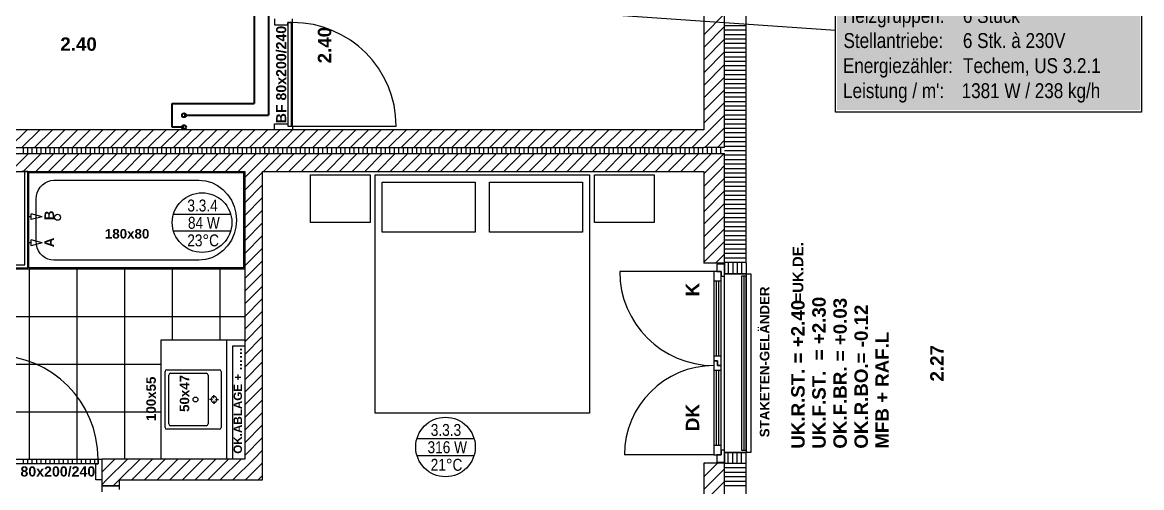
# Model space of a CAD drawing. Extents: x -13068 to 19137, y -13507 to 12485.
# Drawn here: x 3680 to 13067, y 1390 to 5296 of the extents above; entities that cross this region are included whole.
import ezdxf
from ezdxf.lldxf.tags import DXFTag

# ---------------------------------------------------------------- set-up
doc = ezdxf.new("R2010")
doc.units = 0
doc.header["$LTSCALE"] = 50
doc.layers.get('0').update_dxf_attribs({"lineweight": 18})
for name, color, linetype, lineweight, true_color in [('A04_1.OGHaus 7$0$010 Aussenwände', 9, 'Continuous', 25, 0x808080), ('A04_1.OGHaus 7$0$010 Aussenwände Bauteilschraffuren', 9, 'Continuous', 25, 0x808080), ('A04_1.OGHaus 7$0$010 Aussenwände Schichttrennlinien', 9, 'Continuous', 25, 0x808080), ('A04_1.OGHaus 7$0$010 Fenster', 9, 'Continuous', 25, 0x808080), ('A04_1.OGHaus 7$0$010 Türen', 9, 'Continuous', 25, 0x808080), ('A04_1.OGHaus 7$0$015 Innenwände', 9, 'Continuous', 25, 0x808080), ('A04_1.OGHaus 7$0$015 Innenwände Bauteilschraffuren', 9, 'Continuous', 25, 0x808080), ('A04_1.OGHaus 7$0$015 Innenwände Schichttrennlinien', 9, 'Continuous', 25, 0x808080), ('A04_1.OGHaus 7$0$060 Möbel Einbau', 9, 'Continuous', 25, 0x808080), ('A04_1.OGHaus 7$0$065 Möbel Einrichtung', 9, 'Continuous', 25, 0x808080), ('A04_1.OGHaus 7$0$090 Schraffuren', 9, 'Continuous', 25, 0x808080), ('A04_1.OGHaus 7$0$155 Beschriftungen Projekt', 9, 'Continuous', 25, 0x808080), ('H-RAUMNUMMERN', 240, 'Continuous', 25, 0xff003f), ('H-RL', 7, 'STRICHLINIE2', 35, 0x7f9fff), ('H-TEXT', 240, 'Continuous', 25, 0xff003f), ('H-VL', 240, 'Continuous', 35, 0xff003f), ('MRI XREF', 9, 'Continuous', 25, 0x808080)]:
    doc.layers.add(name, color=color, linetype=linetype, lineweight=lineweight, true_color=true_color)
doc.styles.add('MRI', font='ARIALN.TTF')
doc.styles.get("Standard").update_dxf_attribs({"font": 'ARIALN.TTF'})
tags = doc.linetypes.add('HIDDEN', pattern=[0.375, 0.25, -0.125]).pattern_tags.tags
tags[6:7] = [DXFTag(74, 4), DXFTag(75, 0), DXFTag(340, '0'), DXFTag(46, 1.0), DXFTag(50, 0.0), DXFTag(44, 0.0), DXFTag(45, 0.0)]
tags[4:5] = [DXFTag(74, 4), DXFTag(75, 0), DXFTag(340, '0'), DXFTag(46, 1.0), DXFTag(50, 0.0), DXFTag(44, 0.0), DXFTag(45, 0.0)]
tags = doc.linetypes.add('STRICHLINIE2', pattern=[0.75, 0.5, -0.25]).pattern_tags.tags
tags[6:7] = [DXFTag(74, 4), DXFTag(75, 0), DXFTag(340, '0'), DXFTag(46, 1.0), DXFTag(50, 0.0), DXFTag(44, 0.0), DXFTag(45, 0.0)]
tags[4:5] = [DXFTag(74, 4), DXFTag(75, 0), DXFTag(340, '0'), DXFTag(46, 1.0), DXFTag(50, 0.0), DXFTag(44, 0.0), DXFTag(45, 0.0)]

# ---------------------------------------------------------------- blocks, each defined once
blk = doc.blocks.new('Blockreferenz-A0MMLJN3LK', base_point=(-11667.3, -13506.6))
at = {"layer": 'A04_1.OGHaus 7$0$010 Aussenwände', "color": 0, "linetype": 'ByBlock', "lineweight": -2}
for p, q in [((9395, 6725), (9395, 4395)), ((9750, 3275), (9750, 6725)), ((9395, 4045), (9395, 3275)), ((9505, 3275), (9395, 3275)), ((9570, 3275), (9505, 3275)), ((9570, 3275), (9570, 3185)), ((9570, 3185), (9570, 3275)), ((9750, 3275), (9750, 3185)), ((9750, 3185), (9570, 3185)), ((9750, 3165), (9710, 3165)), ((9710, 3165), (9710, 1705)), ((9730, 3165), (9730, 1705)), ((9750, 1705), (9750, 3165)), ((9710, 1705), (9750, 1705)), ((9570, 1595), (9570, 1685)), ((9750, 1685), (9570, 1685)), ((9570, 1685), (9570, 1595)), ((9750, 1595), (9750, 1685)), ((9505, 1595), (9395, 1595)), ((9395, 1595), (9395, 475)), ((9570, 1595), (9505, 1595)), ((9750, 325), (9750, 1595))]:
    blk.add_line(p, q, dxfattribs=at)
at = {"layer": 'A04_1.OGHaus 7$0$010 Aussenwände Bauteilschraffuren', "color": 0, "linetype": 'ByBlock', "lineweight": -2}
for p, q in [((9395, 5191.7), (9570, 5366.7)), ((9395, 5085.7), (9570, 5260.7)), ((9750, 5267.8), (9570, 5267.8)), ((9750, 5230.3), (9570, 5230.3)), ((9750, 5192.8), (9570, 5192.8)), ((9395, 4979.6), (9570, 5154.6)), ((9750, 5155.3), (9570, 5155.3)), ((9750, 5117.8), (9570, 5117.8)), ((9750, 5080.3), (9570, 5080.3)), ((9395, 4873.5), (9570, 5048.5)), ((9750, 5042.8), (9570, 5042.8)), ((9750, 5005.3), (9570, 5005.3)), ((9395, 4767.5), (9570, 4942.5)), ((9750, 4967.8), (9570, 4967.8)), ((9750, 4930.3), (9570, 4930.3)), ((9750, 4892.8), (9570, 4892.8)), ((9395, 4661.4), (9570, 4836.4)), ((9750, 4855.3), (9570, 4855.3)), ((9750, 4817.8), (9570, 4817.8)), ((9395, 4555.3), (9570, 4730.3)), ((9750, 4780.3), (9570, 4780.3)), ((9750, 4742.8), (9570, 4742.8)), ((9750, 4705.3), (9570, 4705.3)), ((9395, 4449.3), (9570, 4624.3)), ((9750, 4667.8), (9570, 4667.8)), ((9750, 4630.3), (9570, 4630.3)), ((9446.8, 4395), (9570, 4518.2)), ((9750, 4592.8), (9570, 4592.8)), ((9750, 4555.3), (9570, 4555.3)), ((9750, 4517.8), (9570, 4517.8)), ((9552.9, 4395), (9570, 4412.1)), ((9750, 4480.3), (9570, 4480.3)), ((9750, 4442.8), (9570, 4442.8)), ((9395, 4343.2), (9446.8, 4395)), ((9402.9, 4245), (9552.9, 4395)), ((9750, 4405.3), (9570, 4405.3)), ((9750, 4367.8), (9570, 4367.8)), ((9750, 4330.3), (9570, 4330.3)), ((9425.7, 4195), (9425.7, 4245)), ((9463.2, 4195), (9463.2, 4245)), ((9500.7, 4195), (9500.7, 4245)), ((9508.9, 4245), (9570, 4306.1)), ((9538.2, 4195), (9538.2, 4245)), ((9750, 4292.8), (9570, 4292.8)), ((9750, 4255.3), (9570, 4255.3)), ((9395, 4131.1), (9458.9, 4195)), ((9415, 4045), (9565, 4195)), ((9750, 4217.8), (9570, 4217.8)), ((9750, 4180.3), (9570, 4180.3)), ((9750, 4142.8), (9570, 4142.8)), ((9395, 4025), (9415, 4045)), ((9395, 3918.9), (9521.1, 4045)), ((9521.1, 4045), (9570, 4093.9)), ((9750, 4105.3), (9570, 4105.3)), ((9750, 4067.8), (9570, 4067.8)), ((9395, 3812.9), (9570, 3987.9)), ((9750, 4030.3), (9570, 4030.3)), ((9750, 3992.8), (9570, 3992.8)), ((9750, 3955.3), (9570, 3955.3)), ((9395, 3706.8), (9570, 3881.8)), ((9750, 3917.8), (9570, 3917.8)), ((9750, 3880.3), (9570, 3880.3)), ((9395, 3600.7), (9570, 3775.7)), ((9750, 3842.8), (9570, 3842.8)), ((9750, 3805.3), (9570, 3805.3)), ((9750, 3767.8), (9570, 3767.8)), ((9395, 3494.7), (9570, 3669.7)), ((9750, 3730.3), (9570, 3730.3)), ((9750, 3692.8), (9570, 3692.8)), ((9750, 3655.3), (9570, 3655.3)), ((9750, 3617.8), (9570, 3617.8)), ((9750, 3580.3), (9570, 3580.3)), ((9395, 3388.6), (9570, 3563.6)), ((9750, 3542.8), (9570, 3542.8)), ((9750, 3505.3), (9570, 3505.3)), ((9395, 3282.5), (9570, 3457.5)), ((9750, 3467.8), (9570, 3467.8)), ((9750, 3430.3), (9570, 3430.3)), ((9750, 3392.8), (9570, 3392.8)), ((9493.5, 3275), (9570, 3351.5)), ((9750, 3355.3), (9570, 3355.3)), ((9750, 3317.8), (9570, 3317.8)), ((9750, 3280.3), (9570, 3280.3)), ((9600, 3275), (9600, 3185)), ((9637.5, 3275), (9637.5, 3185)), ((9675, 3275), (9675, 3185)), ((9712.5, 3275), (9712.5, 3185)), ((9600, 1595), (9600, 1685)), ((9637.5, 1595), (9637.5, 1685)), ((9675, 1595), (9675, 1685)), ((9712.5, 1595), (9712.5, 1685)), ((9395, 1585.5), (9404.5, 1595)), ((9395, 1479.4), (9510.6, 1595)), ((9395, 1373.4), (9570, 1548.4)), ((9750, 1592.8), (9570, 1592.8)), ((9750, 1555.3), (9570, 1555.3)), ((9750, 1517.8), (9570, 1517.8)), ((9395, 1267.3), (9570, 1442.3)), ((9750, 1480.3), (9570, 1480.3)), ((9750, 1442.8), (9570, 1442.8)), ((9750, 1405.3), (9570, 1405.3))]:
    blk.add_line(p, q, dxfattribs=at)
at = {"layer": 'A04_1.OGHaus 7$0$010 Aussenwände Schichttrennlinien', "color": 0, "linetype": 'ByBlock', "lineweight": -2}
for p, q in [((9570, 4395), (9570, 6725)), ((9570, 4245), (9570, 4395)), ((9570, 4245), (9395, 4245)), ((9395, 4195), (9570, 4195)), ((9570, 4045), (9570, 4195)), ((9570, 3275), (9570, 4045)), ((9570, 3185), (9750, 3185)), ((9570, 1685), (9750, 1685)), ((9570, 325), (9570, 1595))]:
    blk.add_line(p, q, dxfattribs=at)
at = {"layer": 'A04_1.OGHaus 7$0$010 Aussenwände Schichttrennlinien', "color": 0, "lineweight": -2}
for p, q in [((9570, 3275), (9570, 3275)), ((9570, 1595), (9570, 1595))]:
    blk.add_line(p, q, dxfattribs=at)
at = {"layer": 'A04_1.OGHaus 7$0$010 Fenster', "color": 0, "linetype": 'ByBlock', "lineweight": -2}
for p, q in [((9480, 3205), (8690, 3205)), ((9540, 3205), (9480, 3205)), ((9480, 3205), (9480, 3125)), ((9570, 3275), (9505, 3275)), ((9505, 3265), (9505, 3205)), ((9570, 3265), (9505, 3265)), ((9505, 3205), (9540, 3205)), ((9540, 3205), (9540, 3165)), ((9540, 3125), (9540, 3205)), ((9570, 3185), (9570, 3275)), ((9570, 3165), (9570, 3265)), ((9480, 3125), (9480, 2495)), ((9480, 3125), (9540, 3125)), ((9500, 3125), (9500, 2495)), ((9520, 2495), (9520, 3125)), ((9540, 3165), (9570, 3165)), ((9540, 2495), (9540, 3125)), ((9570, 1705), (9570, 3165)), ((9750, 3185), (9750, 1685)), ((9750, 3185), (9790, 3185)), ((9790, 3185), (9790, 1685)), ((9540, 2495), (9480, 2495)), ((9480, 2495), (9480, 2455)), ((9480, 2455), (9510, 2455)), ((9510, 2455), (9480, 2455)), ((9480, 2455), (9480, 2375)), ((9510, 2455), (9510, 2415)), ((9510, 2415), (9510, 2455)), ((9540, 2415), (9540, 2495)), ((9480, 2375), (9480, 1745)), ((9480, 2375), (9540, 2375)), ((9500, 2375), (9500, 1745)), ((9510, 2415), (9540, 2415)), ((9540, 2415), (9510, 2415)), ((9520, 1745), (9520, 2375)), ((9540, 2375), (9540, 2415)), ((9540, 1745), (9540, 2375)), ((9540, 1745), (9480, 1745)), ((9480, 1745), (9480, 1665)), ((9540, 1665), (9540, 1745)), ((9570, 1705), (9540, 1705)), ((9540, 1705), (9540, 1665)), ((9570, 1605), (9570, 1705)), ((9480, 1665), (8730, 1665)), ((9480, 1665), (9540, 1665)), ((9540, 1665), (9505, 1665)), ((9505, 1665), (9505, 1605)), ((9505, 1605), (9570, 1605)), ((9570, 1685), (9570, 1595)), ((9790, 1685), (9750, 1685)), ((9570, 1595), (9505, 1595))]:
    blk.add_line(p, q, dxfattribs=at)
for centre, major_axis in [((9480, 3205), (-790, 0)), ((9480, 1665), (0, 750))]:
    blk.add_ellipse(centre, major_axis=major_axis, ratio=1, start_param=0, end_param=1.570796, dxfattribs=at)
at = {"layer": 'A04_1.OGHaus 7$0$010 Türen', "color": 0, "linetype": 'ByBlock', "lineweight": -2}
for p, q in [((5795, 5325), (5795, 5275)), ((5795, 5275), (5905, 5275)), ((5905, 5275), (5905, 5295)), ((5905, 5295), (5945, 5295)), ((5945, 5295), (5905, 5295)), ((5905, 5295), (5905, 4425)), ((5945, 5295), (5945, 5325)), ((5945, 4425), (5945, 5295)), ((5795, 4395), (5795, 4445)), ((5795, 4445), (5905, 4445)), ((5905, 4445), (5905, 4425)), ((5905, 4425), (5945, 4425)), ((5905, 4425), (5945, 4425)), ((5945, 4425), (5945, 4395)), ((5945, 4425), (6815, 4425)), ((5945, 4395), (5795, 4395)), ((5945, 4395), (5795, 4395)), ((3445, 1630), (4315, 1630)), ((4315, 1590), (4315, 1630)), ((4315, 1630), (4345, 1630)), ((4315, 1630), (4315, 1590)), ((4345, 1630), (4345, 1455)), ((4345, 1630), (4345, 1455)), ((4315, 1590), (3445, 1590)), ((4295, 1455), (4295, 1590)), ((4295, 1590), (4315, 1590)), ((4345, 1455), (4295, 1455)), ((4345, 1405), (4345, 1355)), ((4495, 1405), (4345, 1405)), ((4345, 1405), (4495, 1405)), ((4495, 1375), (4495, 1405))]:
    blk.add_line(p, q, dxfattribs=at)
for centre in [(5945, 4425), (3445, 1630)]:
    blk.add_ellipse(centre, major_axis=(870, 0), ratio=1, start_param=0, end_param=1.570796, dxfattribs=at)
at = {"layer": 'A04_1.OGHaus 7$0$015 Innenwände', "color": 0, "linetype": 'ByBlock', "lineweight": -2}
for p, q in [((5795, 4395), (2545, 4395)), ((5945, 4395), (5795, 4395)), ((9395, 4395), (5945, 4395)), ((2545, 4045), (5545, 4045)), ((3700, 4045), (3675, 4045)), ((3725, 4045), (3700, 4045)), ((3725, 3235), (3725, 4045)), ((5545, 4045), (5545, 1630)), ((5695, 1630), (5695, 4045)), ((5695, 4045), (9395, 4045)), ((3445, 3235), (3725, 3235)), ((4345, 1630), (4345, 1455)), ((5545, 1630), (4345, 1630)), ((5695, 1455), (5695, 1630)), ((4345, 1455), (4345, 1405)), ((4495, 1455), (5695, 1455)), ((4495, 1405), (4495, 1455)), ((4345, 1405), (4495, 1405))]:
    blk.add_line(p, q, dxfattribs=at)
at = {"layer": 'A04_1.OGHaus 7$0$015 Innenwände Bauteilschraffuren', "color": 0, "linetype": 'ByBlock', "lineweight": -2}
for p, q in [((5938.2, 4425), (5938.2, 5295)), ((3569.2, 4245), (3719.2, 4395)), ((3675.3, 4245), (3825.3, 4395)), ((3781.4, 4245), (3931.4, 4395)), ((3887.4, 4245), (4037.4, 4395)), ((3993.5, 4245), (4143.5, 4395)), ((4099.6, 4245), (4249.6, 4395)), ((4205.6, 4245), (4355.6, 4395)), ((4311.7, 4245), (4461.7, 4395)), ((4417.8, 4245), (4567.8, 4395)), ((4523.8, 4245), (4673.8, 4395)), ((4629.9, 4245), (4779.9, 4395)), ((4736, 4245), (4886, 4395)), ((4842, 4245), (4992, 4395)), ((4948.1, 4245), (5098.1, 4395)), ((5054.2, 4245), (5204.2, 4395)), ((5160.2, 4245), (5310.2, 4395)), ((5266.3, 4245), (5416.3, 4395)), ((5372.4, 4245), (5522.4, 4395)), ((5478.4, 4245), (5628.4, 4395)), ((5584.5, 4245), (5734.5, 4395)), ((5690.5, 4245), (5840.5, 4395)), ((5796.6, 4245), (5946.6, 4395)), ((5902.7, 4245), (6052.7, 4395)), ((6008.7, 4245), (6158.7, 4395)), ((6114.8, 4245), (6264.8, 4395)), ((6220.9, 4245), (6370.9, 4395)), ((6326.9, 4245), (6476.9, 4395)), ((6433, 4245), (6583, 4395)), ((6539.1, 4245), (6689.1, 4395)), ((6645.1, 4245), (6795.1, 4395)), ((6751.2, 4245), (6901.2, 4395)), ((6857.3, 4245), (7007.3, 4395)), ((6963.3, 4245), (7113.3, 4395)), ((7069.4, 4245), (7219.4, 4395)), ((7175.5, 4245), (7325.5, 4395)), ((7281.5, 4245), (7431.5, 4395)), ((7387.6, 4245), (7537.6, 4395)), ((7493.7, 4245), (7643.7, 4395)), ((7599.7, 4245), (7749.7, 4395)), ((7705.8, 4245), (7855.8, 4395)), ((7811.9, 4245), (7961.9, 4395)), ((7917.9, 4245), (8067.9, 4395)), ((8024, 4245), (8174, 4395)), ((8130.1, 4245), (8280.1, 4395)), ((8236.1, 4245), (8386.1, 4395)), ((8342.2, 4245), (8492.2, 4395)), ((8448.3, 4245), (8598.3, 4395)), ((8554.3, 4245), (8704.3, 4395)), ((8660.4, 4245), (8810.4, 4395)), ((8766.5, 4245), (8916.5, 4395)), ((8872.5, 4245), (9022.5, 4395)), ((8978.6, 4245), (9128.6, 4395)), ((9084.7, 4245), (9234.7, 4395)), ((9190.7, 4245), (9340.7, 4395)), ((9296.8, 4245), (9395, 4343.2)), ((3688.2, 4195), (3688.2, 4245)), ((3725.7, 4195), (3725.7, 4245)), ((3763.2, 4195), (3763.2, 4245)), ((3800.7, 4195), (3800.7, 4245)), ((3838.2, 4195), (3838.2, 4245)), ((3875.7, 4195), (3875.7, 4245)), ((3913.2, 4195), (3913.2, 4245)), ((3950.7, 4195), (3950.7, 4245)), ((3988.2, 4195), (3988.2, 4245)), ((4025.7, 4195), (4025.7, 4245)), ((4063.2, 4195), (4063.2, 4245)), ((4100.7, 4195), (4100.7, 4245)), ((4138.2, 4195), (4138.2, 4245)), ((4175.7, 4195), (4175.7, 4245)), ((4213.2, 4195), (4213.2, 4245)), ((4250.7, 4195), (4250.7, 4245)), ((4288.2, 4195), (4288.2, 4245)), ((4325.7, 4195), (4325.7, 4245)), ((4363.2, 4195), (4363.2, 4245)), ((4400.7, 4195), (4400.7, 4245)), ((4438.2, 4195), (4438.2, 4245)), ((4475.7, 4195), (4475.7, 4245)), ((4513.2, 4195), (4513.2, 4245)), ((4550.7, 4195), (4550.7, 4245)), ((4588.2, 4195), (4588.2, 4245)), ((4625.7, 4195), (4625.7, 4245)), ((4663.2, 4195), (4663.2, 4245)), ((4700.7, 4195), (4700.7, 4245)), ((4738.2, 4195), (4738.2, 4245)), ((4775.7, 4195), (4775.7, 4245)), ((4813.2, 4195), (4813.2, 4245)), ((4850.7, 4195), (4850.7, 4245)), ((4888.2, 4195), (4888.2, 4245)), ((4925.7, 4195), (4925.7, 4245)), ((4963.2, 4195), (4963.2, 4245)), ((5000.7, 4195), (5000.7, 4245)), ((5038.2, 4195), (5038.2, 4245)), ((5075.7, 4195), (5075.7, 4245)), ((5113.2, 4195), (5113.2, 4245)), ((5150.7, 4195), (5150.7, 4245)), ((5188.2, 4195), (5188.2, 4245)), ((5225.7, 4195), (5225.7, 4245)), ((5263.2, 4195), (5263.2, 4245)), ((5300.7, 4195), (5300.7, 4245)), ((5338.2, 4195), (5338.2, 4245)), ((5375.7, 4195), (5375.7, 4245)), ((5413.2, 4195), (5413.2, 4245)), ((5450.7, 4195), (5450.7, 4245)), ((5488.2, 4195), (5488.2, 4245)), ((5525.7, 4195), (5525.7, 4245)), ((5563.2, 4195), (5563.2, 4245)), ((5600.7, 4195), (5600.7, 4245)), ((5638.2, 4195), (5638.2, 4245)), ((5675.7, 4195), (5675.7, 4245)), ((5713.2, 4195), (5713.2, 4245)), ((5750.7, 4195), (5750.7, 4245)), ((5788.2, 4195), (5788.2, 4245)), ((5825.7, 4195), (5825.7, 4245)), ((5863.2, 4195), (5863.2, 4245)), ((5900.7, 4195), (5900.7, 4245)), ((5938.2, 4195), (5938.2, 4245)), ((5975.7, 4195), (5975.7, 4245)), ((6013.2, 4195), (6013.2, 4245)), ((6050.7, 4195), (6050.7, 4245)), ((6088.2, 4195), (6088.2, 4245)), ((6125.7, 4195), (6125.7, 4245)), ((6163.2, 4195), (6163.2, 4245)), ((6200.7, 4195), (6200.7, 4245)), ((6238.2, 4195), (6238.2, 4245)), ((6275.7, 4195), (6275.7, 4245)), ((6313.2, 4195), (6313.2, 4245)), ((6350.7, 4195), (6350.7, 4245)), ((6388.2, 4195), (6388.2, 4245)), ((6425.7, 4195), (6425.7, 4245)), ((6463.2, 4195), (6463.2, 4245)), ((6500.7, 4195), (6500.7, 4245)), ((6538.2, 4195), (6538.2, 4245)), ((6575.7, 4195), (6575.7, 4245)), ((6613.2, 4195), (6613.2, 4245)), ((6650.7, 4195), (6650.7, 4245)), ((6688.2, 4195), (6688.2, 4245)), ((6725.7, 4195), (6725.7, 4245)), ((6763.2, 4195), (6763.2, 4245)), ((6800.7, 4195), (6800.7, 4245)), ((6838.2, 4195), (6838.2, 4245)), ((6875.7, 4195), (6875.7, 4245)), ((6913.2, 4195), (6913.2, 4245)), ((6950.7, 4195), (6950.7, 4245)), ((6988.2, 4195), (6988.2, 4245)), ((7025.7, 4195), (7025.7, 4245)), ((7063.2, 4195), (7063.2, 4245)), ((7100.7, 4195), (7100.7, 4245)), ((7138.2, 4195), (7138.2, 4245)), ((7175.7, 4195), (7175.7, 4245)), ((7213.2, 4195), (7213.2, 4245)), ((7250.7, 4195), (7250.7, 4245)), ((7288.2, 4195), (7288.2, 4245)), ((7325.7, 4195), (7325.7, 4245)), ((7363.2, 4195), (7363.2, 4245)), ((7400.7, 4195), (7400.7, 4245)), ((7438.2, 4195), (7438.2, 4245)), ((7475.7, 4195), (7475.7, 4245)), ((7513.2, 4195), (7513.2, 4245)), ((7550.7, 4195), (7550.7, 4245)), ((7588.2, 4195), (7588.2, 4245)), ((7625.7, 4195), (7625.7, 4245)), ((7663.2, 4195), (7663.2, 4245)), ((7700.7, 4195), (7700.7, 4245)), ((7738.2, 4195), (7738.2, 4245)), ((7775.7, 4195), (7775.7, 4245)), ((7813.2, 4195), (7813.2, 4245)), ((7850.7, 4195), (7850.7, 4245)), ((7888.2, 4195), (7888.2, 4245)), ((7925.7, 4195), (7925.7, 4245)), ((7963.2, 4195), (7963.2, 4245)), ((8000.7, 4195), (8000.7, 4245)), ((8038.2, 4195), (8038.2, 4245)), ((8075.7, 4195), (8075.7, 4245)), ((8113.2, 4195), (8113.2, 4245)), ((8150.7, 4195), (8150.7, 4245)), ((8188.2, 4195), (8188.2, 4245)), ((8225.7, 4195), (8225.7, 4245)), ((8263.2, 4195), (8263.2, 4245)), ((8300.7, 4195), (8300.7, 4245)), ((8338.2, 4195), (8338.2, 4245)), ((8375.7, 4195), (8375.7, 4245)), ((8413.2, 4195), (8413.2, 4245)), ((8450.7, 4195), (8450.7, 4245)), ((8488.2, 4195), (8488.2, 4245)), ((8525.7, 4195), (8525.7, 4245)), ((8563.2, 4195), (8563.2, 4245)), ((8600.7, 4195), (8600.7, 4245)), ((8638.2, 4195), (8638.2, 4245)), ((8675.7, 4195), (8675.7, 4245)), ((8713.2, 4195), (8713.2, 4245)), ((8750.7, 4195), (8750.7, 4245)), ((8788.2, 4195), (8788.2, 4245)), ((8825.7, 4195), (8825.7, 4245)), ((8863.2, 4195), (8863.2, 4245)), ((8900.7, 4195), (8900.7, 4245)), ((8938.2, 4195), (8938.2, 4245)), ((8975.7, 4195), (8975.7, 4245)), ((9013.2, 4195), (9013.2, 4245)), ((9050.7, 4195), (9050.7, 4245)), ((9088.2, 4195), (9088.2, 4245)), ((9125.7, 4195), (9125.7, 4245)), ((9163.2, 4195), (9163.2, 4245)), ((9200.7, 4195), (9200.7, 4245)), ((9238.2, 4195), (9238.2, 4245)), ((9275.7, 4195), (9275.7, 4245)), ((9313.2, 4195), (9313.2, 4245)), ((9350.7, 4195), (9350.7, 4245)), ((9388.2, 4195), (9388.2, 4245)), ((3581.4, 4045), (3731.4, 4195)), ((3687.4, 4045), (3837.4, 4195)), ((3793.5, 4045), (3943.5, 4195)), ((3899.6, 4045), (4049.6, 4195)), ((4005.6, 4045), (4155.6, 4195)), ((4111.7, 4045), (4261.7, 4195)), ((4217.8, 4045), (4367.8, 4195)), ((4323.8, 4045), (4473.8, 4195)), ((4429.9, 4045), (4579.9, 4195)), ((4536, 4045), (4686, 4195)), ((4642, 4045), (4792, 4195)), ((4748.1, 4045), (4898.1, 4195)), ((4854.2, 4045), (5004.2, 4195)), ((4960.2, 4045), (5110.2, 4195)), ((5066.3, 4045), (5216.3, 4195)), ((5172.4, 4045), (5322.4, 4195)), ((5278.4, 4045), (5428.4, 4195)), ((5384.5, 4045), (5534.5, 4195)), ((5490.5, 4045), (5640.5, 4195)), ((5596.6, 4045), (5746.6, 4195)), ((5702.7, 4045), (5852.7, 4195)), ((5808.7, 4045), (5958.7, 4195)), ((5914.8, 4045), (6064.8, 4195)), ((6020.9, 4045), (6170.9, 4195)), ((6126.9, 4045), (6276.9, 4195)), ((6233, 4045), (6383, 4195)), ((6339.1, 4045), (6489.1, 4195)), ((6445.1, 4045), (6595.1, 4195)), ((6551.2, 4045), (6701.2, 4195)), ((6657.3, 4045), (6807.3, 4195)), ((6763.3, 4045), (6913.3, 4195)), ((6869.4, 4045), (7019.4, 4195)), ((6975.5, 4045), (7125.5, 4195)), ((7081.5, 4045), (7231.5, 4195)), ((7187.6, 4045), (7337.6, 4195)), ((7293.7, 4045), (7443.7, 4195)), ((7399.7, 4045), (7549.7, 4195)), ((7505.8, 4045), (7655.8, 4195)), ((7611.9, 4045), (7761.9, 4195)), ((7717.9, 4045), (7867.9, 4195)), ((7824, 4045), (7974, 4195)), ((7930.1, 4045), (8080.1, 4195)), ((8036.1, 4045), (8186.1, 4195)), ((8142.2, 4045), (8292.2, 4195)), ((8248.3, 4045), (8398.3, 4195)), ((8354.3, 4045), (8504.3, 4195)), ((8460.4, 4045), (8610.4, 4195)), ((8566.5, 4045), (8716.5, 4195)), ((8672.5, 4045), (8822.5, 4195)), ((8778.6, 4045), (8928.6, 4195)), ((8884.7, 4045), (9034.7, 4195)), ((8990.7, 4045), (9140.7, 4195)), ((9096.8, 4045), (9246.8, 4195)), ((9202.9, 4045), (9352.9, 4195)), ((9308.9, 4045), (9395, 4131.1)), ((5545, 3993.4), (5596.6, 4045)), ((5545, 3887.3), (5695, 4037.3)), ((5545, 3781.3), (5695, 3931.3)), ((5545, 3675.2), (5695, 3825.2)), ((5545, 3569.1), (5695, 3719.1)), ((5545, 3463.1), (5695, 3613.1)), ((5545, 3357), (5695, 3507)), ((5545, 3250.9), (5695, 3400.9)), ((5545, 3144.9), (5695, 3294.9)), ((5545, 3038.8), (5695, 3188.8)), ((5545, 2932.7), (5695, 3082.7)), ((5545, 2826.7), (5695, 2976.7)), ((5545, 2720.6), (5695, 2870.6)), ((5545, 2614.5), (5695, 2764.5)), ((5545, 2508.5), (5695, 2658.5)), ((5545, 2402.4), (5695, 2552.4)), ((5545, 2296.3), (5695, 2446.3)), ((5545, 2190.3), (5695, 2340.3)), ((5545, 2084.2), (5695, 2234.2)), ((5545, 1978.1), (5695, 2128.1)), ((5545, 1872.1), (5695, 2022.1)), ((5545, 1766), (5695, 1916)), ((5545, 1659.9), (5695, 1809.9)), ((5621.1, 1630), (5695, 1703.9)), ((3688.2, 1590), (3688.2, 1630)), ((3725.7, 1590), (3725.7, 1630)), ((3763.2, 1590), (3763.2, 1630)), ((3800.7, 1590), (3800.7, 1630)), ((3838.2, 1590), (3838.2, 1630)), ((3875.7, 1590), (3875.7, 1630)), ((3913.2, 1590), (3913.2, 1630)), ((3950.7, 1590), (3950.7, 1630)), ((3988.2, 1590), (3988.2, 1630)), ((4025.7, 1590), (4025.7, 1630)), ((4063.2, 1590), (4063.2, 1630)), ((4100.7, 1590), (4100.7, 1630)), ((4138.2, 1590), (4138.2, 1630)), ((4175.7, 1590), (4175.7, 1630)), ((4213.2, 1590), (4213.2, 1630)), ((4250.7, 1590), (4250.7, 1630)), ((4288.2, 1590), (4288.2, 1630)), ((4345, 1626.7), (4348.3, 1630)), ((4345, 1520.6), (4454.4, 1630)), ((4385.5, 1455), (4560.5, 1630)), ((4491.5, 1455), (4666.5, 1630)), ((4597.6, 1455), (4772.6, 1630)), ((4703.7, 1455), (4878.7, 1630)), ((4809.7, 1455), (4984.7, 1630)), ((4915.8, 1455), (5090.8, 1630)), ((5021.9, 1455), (5196.9, 1630)), ((5127.9, 1455), (5302.9, 1630)), ((5234, 1455), (5409, 1630)), ((5340.1, 1455), (5515.1, 1630)), ((5446.1, 1455), (5621.1, 1630)), ((5552.2, 1455), (5695, 1597.8)), ((4345, 1414.5), (4385.5, 1455)), ((4441.5, 1405), (4491.5, 1455)), ((5658.3, 1455), (5695, 1491.7))]:
    blk.add_line(p, q, dxfattribs=at)
at = {"layer": 'A04_1.OGHaus 7$0$015 Innenwände Schichttrennlinien', "color": 0, "linetype": 'ByBlock', "lineweight": -2}
for p, q in [((2545, 4245), (9395, 4245)), ((2545, 4195), (9395, 4195)), ((3700, 3260), (3700, 4045)), ((3470, 3260), (3700, 3260))]:
    blk.add_line(p, q, dxfattribs=at)
at = {"layer": 'A04_1.OGHaus 7$0$060 Möbel Einbau', "color": 0, "linetype": 'ByBlock', "lineweight": -2}
for p, q in [((3735, 3235), (3735, 4035)), ((3735, 4035), (5535, 4035)), ((3848.6, 3933.6), (3870, 3949.6)), ((3870, 3949.6), (3893.7, 3961.4)), ((3893.7, 3961.4), (3919, 3968.6)), ((3919, 3968.6), (3945, 3971)), ((3945, 3971), (5160, 3971)), ((5160, 3971), (5214.7, 3965.9)), ((5214.7, 3965.9), (5267.7, 3950.7)), ((5267.7, 3950.7), (5317.5, 3926)), ((5535, 4035), (5535, 3235)), ((3797.3, 3838.8), (3804, 3865.7)), ((3804, 3865.7), (3815.1, 3891)), ((3815.1, 3891), (3830.1, 3913.8)), ((3830.1, 3913.8), (3848.6, 3933.6)), ((5317.5, 3926), (5362.5, 3892.4)), ((5362.5, 3892.4), (5401.3, 3851)), ((5401.3, 3851), (5432.8, 3803)), ((3795, 3811), (3797.3, 3838.8)), ((3795, 3459), (3795, 3811)), ((5432.8, 3803), (5456, 3749.9)), ((3753.7, 3665), (3725, 3665)), ((3847, 3665), (3753.7, 3690)), ((3753.7, 3640), (3753.7, 3690)), ((3847, 3665), (3753.7, 3640)), ((5456, 3749.9), (5470.2, 3693.3)), ((5470.2, 3693.3), (5475, 3635)), ((5470.2, 3576.7), (5456, 3520.1)), ((5475, 3635), (5470.2, 3576.7)), ((5456, 3520.1), (5432.8, 3467)), ((3753.7, 3445), (3725, 3445)), ((3847, 3445), (3753.7, 3470)), ((3753.7, 3420), (3753.7, 3470)), ((3847, 3445), (3753.7, 3420)), ((3797.3, 3431.2), (3795, 3459)), ((3804, 3404.3), (3797.3, 3431.2)), ((3815.1, 3379), (3804, 3404.3)), ((5401.3, 3419), (5362.5, 3377.6)), ((5432.8, 3467), (5401.3, 3419)), ((3830.1, 3356.2), (3815.1, 3379)), ((3848.6, 3336.4), (3830.1, 3356.2)), ((3870, 3320.4), (3848.6, 3336.4)), ((3893.7, 3308.6), (3870, 3320.4)), ((3919, 3301.4), (3893.7, 3308.6)), ((3945, 3299), (3919, 3301.4)), ((5160, 3299), (3945, 3299)), ((5214.7, 3304.1), (5160, 3299)), ((5267.7, 3319.3), (5214.7, 3304.1)), ((5317.5, 3344), (5267.7, 3319.3)), ((5362.5, 3377.6), (5317.5, 3344)), ((5535, 3235), (3735, 3235)), ((4845, 1630), (4845, 2630)), ((4845, 2630), (5395, 2630)), ((5395, 1630), (5395, 2630)), ((5395, 2630), (5545, 2630)), ((5445, 1630), (5445, 2580)), ((5445, 2580), (5545, 2580)), ((4876.9, 1895), (4876.9, 2365)), ((4891.9, 2380), (5331.9, 2380)), ((4921.9, 2350), (5221.9, 2350)), ((5346.9, 2365), (5346.9, 1895)), ((4906.9, 1925), (4906.9, 2335)), ((5236.9, 2335), (5236.9, 1925)), ((5286.9, 2142.5), (5286.9, 2167.5)), ((5274.4, 2130), (5249.4, 2130)), ((5286.9, 2117.5), (5286.9, 2092.5)), ((5299.4, 2130), (5324.4, 2130)), ((5331.9, 1880), (4891.9, 1880)), ((5221.9, 1910), (4921.9, 1910)), ((5395, 1630), (4845, 1630))]:
    blk.add_line(p, q, dxfattribs=at)
for centre, radius in [((3975, 3660), 25), ((5131.9, 2130), 20)]:
    blk.add_circle(centre, radius, dxfattribs=at)
for centre, major_axis, end_param in [((4891.9, 2365), (0, 15), 1.570796), ((4921.9, 2335), (0, 15), 1.570796), ((5221.9, 2335), (15, 0), 1.570796), ((5331.9, 2365), (15, 0), 1.570796), ((5286.9, 2130), (0, 25), 3.141593), ((5286.9, 2130), (0, -25), 3.141593), ((4891.9, 1895), (-15, 0), 1.570796), ((4921.9, 1925), (-15, 0), 1.570796), ((5221.9, 1925), (0, -15), 1.570796), ((5331.9, 1895), (0, -15), 1.570796)]:
    blk.add_ellipse(centre, major_axis=major_axis, ratio=1, start_param=0, end_param=end_param, dxfattribs=at)
at = {"layer": 'A04_1.OGHaus 7$0$065 Möbel Einrichtung', "color": 0, "linetype": 'ByBlock', "lineweight": -2}
for p, q in [((6097.5, 3615), (6097.5, 4015)), ((6097.5, 4015), (6597.5, 4015)), ((6597.5, 4015), (6597.5, 3615)), ((6637.5, 2015), (6637.5, 4015)), ((6637.5, 4015), (8437.5, 4015)), ((6697.5, 3955), (7477.5, 3955)), ((6697.5, 3535), (6697.5, 3955)), ((7477.5, 3955), (7477.5, 3535)), ((7597.5, 3955), (8377.5, 3955)), ((7597.5, 3535), (7597.5, 3955)), ((8377.5, 3955), (8377.5, 3535)), ((8437.5, 4015), (8437.5, 2015)), ((8477.5, 3615), (8477.5, 4015)), ((8477.5, 4015), (8977.5, 4015)), ((8977.5, 4015), (8977.5, 3615)), ((6597.5, 3615), (6097.5, 3615)), ((8977.5, 3615), (8477.5, 3615)), ((7477.5, 3535), (6697.5, 3535)), ((8377.5, 3535), (7597.5, 3535)), ((8437.5, 2015), (6637.5, 2015))]:
    blk.add_line(p, q, dxfattribs=at)
at = {"layer": 'A04_1.OGHaus 7$0$090 Schraffuren', "color": 0, "linetype": 'ByBlock', "lineweight": -2}
for p, q in [((5545, 3225), (2544.6, 3225)), ((3740, 1630), (3740, 3235)), ((4140, 1630), (4140, 3235)), ((4540, 1630), (4540, 3235)), ((4940, 2630), (4940, 3235)), ((5340, 2630), (5340, 3235)), ((5545, 2825), (2544.4, 2825)), ((4845, 2425), (2544.3, 2425)), ((4845, 2025), (2544.1, 2025))]:
    blk.add_line(p, q, dxfattribs=at)
at = {"layer": 'A04_1.OGHaus 7$0$155 Beschriftungen Projekt', "color": 0, "lineweight": -2, "attachment_point": 1, "rotation": 90}
for s, insert, char_height in [('{\\fArial|b1|i0;BF 80x200/240}', (5808, 4448.8), 85), ('{\\fArial|b1|i0;2.40}', (6158, 4952.1), 112.5), ('{\\fArial|b1|i0;B}', (3865.2, 3635.9), 80), ('{\\fArial|b1|i0;A}', (3865.2, 3408.3), 80), ('{\\fArial|b1|i0;=UK.DE.}', (10139.5, 2952.1), 90), ('{\\fArial|b1|i0;K}', (9243.9, 2995.3), 112.5), ('{\\fArial|b1|i0;STAKETEN-GELÄNDER}', (9865.2, 1812.6), 80), ('{\\fArial|b1|i0;UK.R.ST. = +2.40}', (10128.2, 1717.2), 112.5), ('{\\fArial|b1|i0;UK.F.ST.  = +2.30}', (10304.9, 1717.2), 112.5), ('{\\fArial|b1|i0;OK.F.BR. = +0.03}', (10481.7, 1717.2), 112.5), ('{\\fArial|b1|i0;OK.R.BO.= -0.12}', (10658.5, 1717.2), 112.5), ('{\\fArial|b1|i0;MFB + RAF.L}', (10834.3, 1717), 112.5), ('{\\fArial|b1|i0;OK.ABLAGE + ……}', (5451.6, 1674.4), 70), ('{\\fArial|b1|i0;2.27}', (11294.2, 2280.9), 112.5), ('{\\fArial|b1|i0;100x55}', (4719.3, 1949.2), 80), ('{\\fArial|b1|i0;50x47}', (4999.5, 2025.6), 80), ('{\\fArial|b1|i0;DK}', (9243.9, 1864), 112.5)]:
    blk.add_mtext(s, dxfattribs=dict(at, insert=insert, char_height=char_height))
at = {"layer": 'A04_1.OGHaus 7$0$155 Beschriftungen Projekt', "color": 0, "lineweight": -2, "attachment_point": 1}
for s, insert, char_height in [('{\\fArial|b1|i0;2.40}', (3998.2, 5169.9), 112.5), ('{\\fArial|b1|i0;180x80}', (4371.8, 3561.4), 80), ('{\\fArial|b1|i0;BF 80x200/240}', (3472.4, 1568.4), 85)]:
    blk.add_mtext(s, dxfattribs=dict(at, insert=insert, char_height=char_height))
blk = doc.blocks.new('DWGOBJEKT-A0MMLJN7LK', base_point=(10510.9, 4561))
at = {"color": 2, "linetype": 'ByBlock', "lineweight": -2, "true_color": 0xffff00}
for points in [[(10510.9, 5900.5), (13057.6, 5900.5), (13057.6, 4561)], [(10510.9, 5900.5), (13057.6, 4561), (10510.9, 4561)]]:
    blk.add_solid(points, dxfattribs=at)
at = {"color": 7, "lineweight": -2, "char_height": 125, "attachment_point": 1}
for s, insert in [('{\\fArial Narrow|b1|i0;FBH Verteiler}', (10562.8, 5835.9)), ('{\\fArial Narrow;1.OG, Nr. 3022}', (11558, 5835.9)), ('{\\fArial Narrow;Breite:}', (10562.8, 5627)), ('{\\fArial Narrow;83cm}', (11567.8, 5627)), ('{\\fArial Narrow;Heizgruppen:}', (10562.4, 5416.6)), ('{\\fArial Narrow;6 Stück}', (11568.3, 5416.6)), ('{\\fArial Narrow;Stellantriebe:}', (10566.9, 5206.1)), ('{\\fArial Narrow;6 Stk. à 230V}', (11568.3, 5206.1)), ('{\\fArial Narrow;Energiezähler:}', (10562, 4995.7)), ('{\\fArial Narrow;Techem, US 3.2.1}', (11569.9, 4995.7)), ('{\\fArial Narrow;Leistung / }', (10563.1, 4785.2)), ('{\\fArial Narrow;1381 W / 238 kg/h}', (11558, 4785.2)), ("{\\fArial Narrow;m':}", (11224.3, 4785.2))]:
    blk.add_mtext(s, dxfattribs=dict(at, insert=insert))

msp = doc.modelspace()

# ---------------------------------------------------------------- linework, layer by layer
at = {"layer": 'H-RAUMNUMMERN'}
for p, q in [((4947.3, 3685.5), (5427.3, 3685.5)), ((4947.3, 3545.5), (5427.3, 3545.5)), ((6988.8, 1801.2), (7468.8, 1801.2)), ((6988.8, 1661.2), (7468.8, 1661.2))]:
    msp.add_line(p, q, dxfattribs=at)
for centre in [(5187.3, 3615.5), (7228.8, 1731.2)]:
    msp.add_circle(centre, 250, dxfattribs=at)
at = {"layer": 'H-RL', "linetype": 'HIDDEN', "ltscale": 0.5}
for p, q in [((5623.4, 5555), (5623.4, 4616.2)), ((4937.3, 4616.2), (5623.4, 4616.2)), ((4937.3, 4416.2), (4937.3, 4616.2)), ((5035.8, 4416.2), (4935.8, 4416.2))]:
    msp.add_line(p, q, dxfattribs=at)
at = {"layer": 'H-RL', "ltscale": 0.5}
msp.add_circle((5035.8, 4416.2), 17, dxfattribs=at)
at = {"layer": 'H-TEXT'}
msp.add_line((10500.3, 5227.5), (5792, 5555), dxfattribs=at)
msp.add_lwpolyline([(10500.3, 5912.5), (13067.2, 5912.5), (13067.2, 4542.4), (10500.3, 4542.4)], close=True, dxfattribs=at)
at = {"layer": 'H-VL', "linetype": 'HIDDEN', "ltscale": 0.5}
for p in [(5745.2, 5555), (5035.8, 4516.2)]:
    msp.add_line(p, (5743.4, 4516.2), dxfattribs=at)
at = {"layer": 'H-VL', "ltscale": 0.5}
msp.add_circle((5035.8, 4516.2), 17, dxfattribs=at)

# ---------------------------------------------------------------- block references
at = {"layer": 'H-TEXT'}
msp.add_blockref('DWGOBJEKT-A0MMLJN7LK', (10510.9, 4561), dxfattribs=at)
at = {"layer": 'MRI XREF'}
msp.add_blockref('Blockreferenz-A0MMLJN3LK', (-11667.3, -13506.6), dxfattribs=at)

# ---------------------------------------------------------------- texts
at = {"layer": 'H-RAUMNUMMERN', "char_height": 100, "width": 327.856, "attachment_point": 5, "style": 'MRI'}
for s, insert in [('3.3.4', (5191.2, 3757.9)), ('3.3.3', (7232.6, 1873.6))]:
    msp.add_mtext(s, dxfattribs=dict(at, insert=insert))
at = {"layer": 'H-RAUMNUMMERN', "color": 7, "char_height": 100, "width": 439.887, "attachment_point": 5, "style": 'MRI'}
for s, insert in [('84 W', (5202.2, 3612.7)), ('316 W', (7243.6, 1728.4))]:
    msp.add_mtext(s, dxfattribs=dict(at, insert=insert))
at = {"layer": 'H-RAUMNUMMERN', "color": 161, "true_color": 0x7f9fff, "char_height": 100, "width": 302.467, "attachment_point": 5, "style": 'MRI'}
for s, insert in [('23°C', (5195.9, 3465.2)), ('21°C', (7237.4, 1581))]:
    msp.add_mtext(s, dxfattribs=dict(at, insert=insert))

doc.saveas('drawing.dxf')
